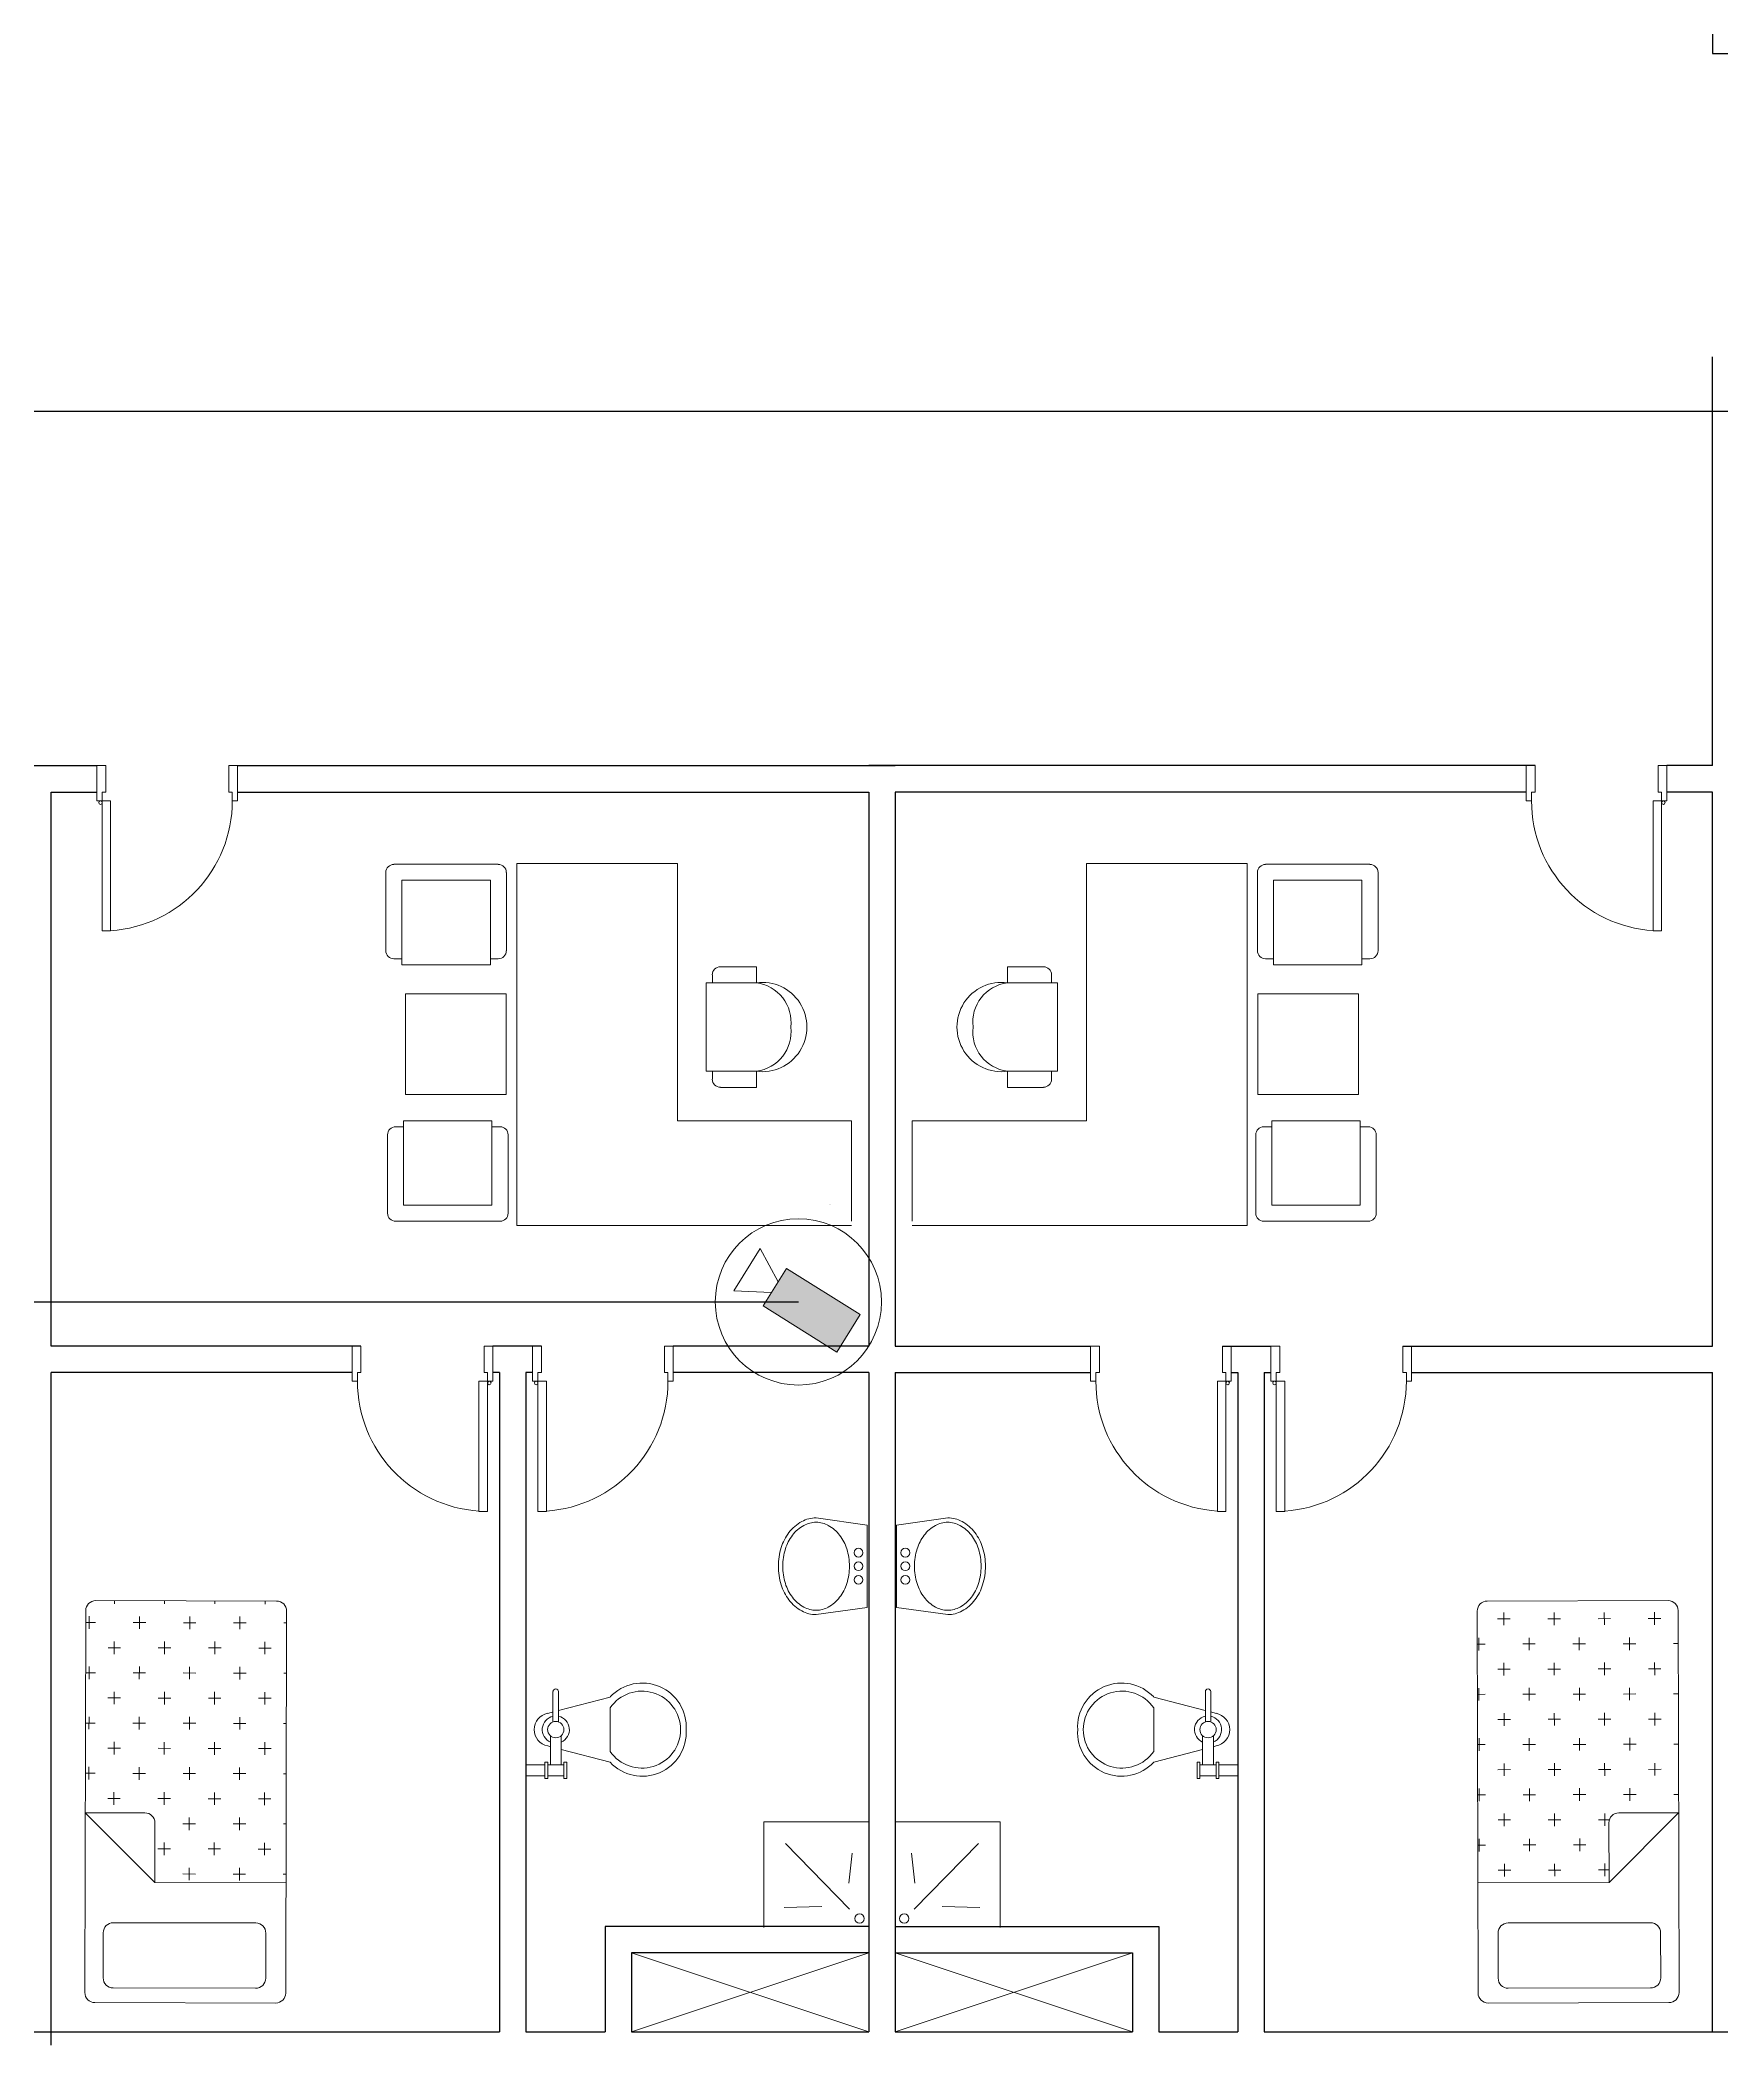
# Model space of a CAD drawing. Extents: x -59 to 582, y -1177 to 100.
# Drawn here: x 65.41 to 74.98, y -21.07 to -9.63 of the extents above; entities that cross this region are included whole.
import ezdxf

# ---------------------------------------------------------------- set-up
doc = ezdxf.new("R2010")
doc.units = 0
doc.header["$LTSCALE"] = 0.15
for name, color, linetype in [('0 CCTV', 252, 'Continuous'), ('0 sockets', 252, 'Continuous'), ('bound', 252, 'Continuous'), ('CCTV', 4, 'Continuous')]:
    doc.layers.add(name, color=color, linetype=linetype)
for name, color, linetype, lineweight in [('anal', 252, 'Continuous', 20), ('DOOR', 252, 'Continuous', 20), ('E-LT-CKT-NM', 7, 'Continuous', 30), ('FIXT', 252, 'Continuous', 9), ('FUR', 252, 'Continuous', 9), ('sofa', 252, 'Continuous', 9), ('T-CCTV', 7, 'Continuous', 0), ('wall', 252, 'Continuous', 30), ('WC', 252, 'Continuous', 9)]:
    doc.layers.add(name, color=color, linetype=linetype, lineweight=lineweight)
doc.styles.add('SDC-TEXT-ARB', font='sdc-arb.shx')

# ---------------------------------------------------------------- blocks, each defined once
blk = doc.blocks.new('A$C48FC3568')
at = {"layer": 'FUR'}
h = blk.add_hatch(dxfattribs=at)
h.set_pattern_fill('CROSS', color=256, scale=0.5, style=0)
h.set_pattern_definition([(0, (-34.60875, 58.23435), (0.125, -0.125), [0.0625, -0.1875]), (270, (-34.5775, 58.2656), (-0.125, -0.125), [0.0625, -0.1875])])
h.paths.add_polyline_path([(1.055, 0.703), (1.055, 1), (0.05, 1, 0.414214), (0, 0.95), (0, 0.05, 0.414214), (0.05, 0), (1.402, 0), (1.402, 0.653), (1.105, 0.653, -0.414214)])
for p, q in [((0, 0.95), (0, 0.05)), ((1.95, 1), (0.05, 1)), ((1.402, 0.653), (1.055, 1)), ((1.055, 1), (1.055, 0.703)), ((1.877, 0.909), (1.652, 0.909)), ((2, 0.05), (2, 0.95)), ((1.602, 0.859), (1.602, 0.15)), ((1.927, 0.15), (1.927, 0.859)), ((1.402, 0.653), (1.105, 0.653)), ((1.402, 0), (1.402, 0.653)), ((1.652, 0.1), (1.877, 0.1)), ((0.05, 0), (1.95, 0))]:
    blk.add_line(p, q, dxfattribs=at)
for centre, start, end in [((0.05, 0.95), 90, 180), ((1.652, 0.859), 90, 180), ((1.877, 0.859), 360, 90), ((1.95, 0.95), 360, 90), ((1.105, 0.703), 180, 270), ((1.652, 0.15), 180, 270), ((1.877, 0.15), 270, 0), ((0.05, 0.05), 180, 270), ((1.95, 0.05), 270, 360)]:
    blk.add_arc(centre, 0.05, start, end, dxfattribs=at)
blk = doc.blocks.new('ARCH')
at = {"layer": 'anal'}
for p, q in [((70.125, 368.325), (68.775, 367.875)), ((70.125, 367.875), (68.775, 368.325)), ((70.125, 368.325), (68.775, 367.875)), ((70.125, 367.875), (68.775, 368.325)), ((70.275, 367.875), (71.625, 368.325)), ((70.275, 368.325), (71.625, 367.875)), ((70.275, 367.875), (71.625, 368.325)), ((70.275, 368.325), (71.625, 367.875))]:
    blk.add_line(p, q, dxfattribs=at)
at = {"layer": 'bound', "color": 2}
blk.add_lwpolyline([(91.902, 377.348), (94.426, 377.348), (94.426, 312.722), (-14.994, 312.722), (-14.994, 377.09), (94.639, 377.09)], dxfattribs=at)
at = {"layer": 'DOOR'}
for points in [[(65.765, 374.875), (65.735, 374.875), (65.735, 375.075), (65.785, 375.075), (65.785, 374.925), (65.765, 374.925)], [(66.505, 374.875), (66.535, 374.875), (66.535, 375.075), (66.485, 375.075), (66.485, 374.925), (66.505, 374.925)], [(73.895, 374.875), (73.865, 374.875), (73.865, 375.075), (73.915, 375.075), (73.915, 374.925), (73.895, 374.925)], [(74.635, 374.875), (74.665, 374.875), (74.665, 375.075), (74.615, 375.075), (74.615, 374.925), (74.635, 374.925)], [(65.765, 374.875), (65.765, 374.135), (65.813, 374.135), (65.813, 374.875)], [(74.635, 374.875), (74.635, 374.135), (74.587, 374.135), (74.587, 374.875)], [(67.217, 371.575), (67.187, 371.575), (67.187, 371.775), (67.237, 371.775), (67.237, 371.625), (67.217, 371.625)], [(67.957, 371.575), (67.987, 371.575), (67.987, 371.775), (67.937, 371.775), (67.937, 371.625), (67.957, 371.625)], [(68.243, 371.575), (68.213, 371.575), (68.213, 371.775), (68.263, 371.775), (68.263, 371.625), (68.243, 371.625)], [(68.983, 371.575), (69.013, 371.575), (69.013, 371.775), (68.963, 371.775), (68.963, 371.625), (68.983, 371.625)], [(71.417, 371.575), (71.387, 371.575), (71.387, 371.775), (71.437, 371.775), (71.437, 371.625), (71.417, 371.625)], [(72.157, 371.575), (72.187, 371.575), (72.187, 371.775), (72.137, 371.775), (72.137, 371.625), (72.157, 371.625)], [(72.443, 371.575), (72.413, 371.575), (72.413, 371.775), (72.463, 371.775), (72.463, 371.625), (72.443, 371.625)], [(73.183, 371.575), (73.213, 371.575), (73.213, 371.775), (73.163, 371.775), (73.163, 371.625), (73.183, 371.625)], [(67.957, 371.575), (67.957, 370.835), (67.908, 370.835), (67.908, 371.575)], [(68.243, 371.575), (68.243, 370.835), (68.292, 370.835), (68.292, 371.575)], [(72.157, 371.575), (72.157, 370.835), (72.108, 370.835), (72.108, 371.575)], [(72.443, 371.575), (72.443, 370.835), (72.492, 370.835), (72.492, 371.575)]]:
    blk.add_lwpolyline(points, close=True, dxfattribs=at)
for centre in [(65.755, 374.865), (74.645, 374.865), (67.967, 371.565), (68.233, 371.565), (72.167, 371.565), (72.433, 371.565)]:
    blk.add_circle(centre, 0.01, dxfattribs=at)
for centre, start, end in [((65.765, 374.875), 273.7231, 0), ((74.635, 374.875), 180, 266.2769), ((67.957, 371.575), 180, 266.2769), ((68.243, 371.575), 273.7231, 0), ((72.157, 371.575), 180, 266.2769), ((72.443, 371.575), 273.7231, 0)]:
    blk.add_arc(centre, 0.74, start, end, dxfattribs=at)
at = {"layer": 'FIXT'}
for p, q in [((69.826, 370.798), (70.117, 370.757)), ((70.117, 370.289), (70.117, 370.757)), ((70.574, 370.798), (70.283, 370.757)), ((70.283, 370.289), (70.283, 370.757)), ((69.826, 370.248), (70.117, 370.289)), ((70.574, 370.248), (70.283, 370.289))]:
    blk.add_line(p, q, dxfattribs=at)
for centre in [(70.067, 370.6), (70.333, 370.6), (70.067, 370.523), (70.067, 370.446), (70.333, 370.523), (70.333, 370.446)]:
    blk.add_circle(centre, 0.025, dxfattribs=at)
for centre, radius, start, end in [((69.896, 370.544), 0.282, 142.7902, 162.5408), ((69.896, 370.544), 0.257, 142.7902, 162.5408), ((69.853, 370.577), 0.228, 118.613, 142.7902), ((69.853, 370.577), 0.203, 118.613, 142.7902), ((69.826, 370.627), 0.171, 90, 118.613), ((69.826, 370.627), 0.146, 90, 118.613), ((69.826, 370.627), 0.146, 61.387, 90), ((69.798, 370.577), 0.203, 37.2098, 61.387), ((69.755, 370.544), 0.257, 17.4592, 37.2098), ((70.645, 370.544), 0.257, 142.7902, 162.5408), ((70.602, 370.577), 0.203, 118.613, 142.7902), ((70.574, 370.627), 0.146, 90, 118.613), ((70.574, 370.627), 0.171, 61.387, 90), ((70.574, 370.627), 0.146, 61.387, 90), ((70.547, 370.577), 0.203, 37.2098, 61.387), ((70.547, 370.577), 0.228, 37.2098, 61.387), ((70.504, 370.544), 0.257, 17.4592, 37.2098), ((70.504, 370.544), 0.282, 17.4592, 37.2098), ((69.964, 370.523), 0.353, 162.5408, 180), ((69.964, 370.523), 0.328, 162.5408, 180), ((69.687, 370.523), 0.328, 360, 17.4592), ((70.713, 370.523), 0.328, 162.5408, 180), ((70.436, 370.523), 0.328, 0, 17.4592), ((70.436, 370.523), 0.353, 360, 17.4592), ((69.964, 370.523), 0.353, 180, 197.4592), ((69.964, 370.523), 0.328, 180, 197.4592), ((69.687, 370.523), 0.328, 342.5408, 0), ((70.713, 370.523), 0.328, 180, 197.4592), ((70.436, 370.523), 0.328, 342.5408, 360), ((70.436, 370.523), 0.353, 342.5408, 0), ((69.896, 370.502), 0.282, 197.4592, 217.2098), ((69.896, 370.502), 0.257, 197.4592, 217.2098), ((69.755, 370.502), 0.257, 322.7902, 342.5408), ((70.645, 370.502), 0.257, 197.4592, 217.2098), ((70.504, 370.502), 0.257, 322.7902, 342.5408), ((70.504, 370.502), 0.282, 322.7902, 342.5408), ((69.853, 370.469), 0.228, 217.2098, 241.387), ((69.853, 370.469), 0.203, 217.2098, 241.387), ((69.826, 370.419), 0.171, 241.387, 270), ((69.826, 370.419), 0.146, 241.387, 270), ((69.826, 370.419), 0.146, 270, 298.613), ((69.798, 370.469), 0.203, 298.613, 322.7902), ((70.602, 370.469), 0.203, 217.2098, 241.387), ((70.574, 370.419), 0.146, 241.387, 270), ((70.574, 370.419), 0.146, 270, 298.613), ((70.574, 370.419), 0.171, 270, 298.613), ((70.547, 370.469), 0.203, 298.613, 322.7902), ((70.547, 370.469), 0.228, 298.613, 322.7902)]:
    blk.add_arc(centre, radius, start, end, dxfattribs=at)
at = {"layer": 'FUR'}
for p, q in [((67.378, 374.468), (67.378, 374.023)), ((67.721, 374.514), (67.424, 374.514)), ((67.721, 374.514), (68.018, 374.514)), ((68.064, 374.468), (68.064, 374.023)), ((68.123, 372.461), (68.123, 374.518)), ((68.123, 374.518), (69.037, 374.518)), ((69.037, 373.056), (69.037, 374.518)), ((71.363, 373.056), (71.363, 374.518)), ((72.277, 374.518), (71.363, 374.518)), ((72.277, 372.461), (72.277, 374.518)), ((72.336, 374.468), (72.336, 374.023)), ((72.679, 374.514), (72.382, 374.514)), ((72.679, 374.514), (72.976, 374.514)), ((73.022, 374.468), (73.022, 374.023)), ((67.47, 374.423), (67.47, 373.943)), ((67.721, 374.423), (67.47, 374.423)), ((67.721, 374.423), (67.973, 374.423)), ((67.973, 374.423), (67.973, 373.943)), ((72.679, 374.423), (72.427, 374.423)), ((72.427, 374.423), (72.427, 373.943)), ((72.679, 374.423), (72.93, 374.423)), ((72.93, 374.423), (72.93, 373.943)), ((67.47, 373.977), (67.424, 373.977)), ((67.721, 373.943), (67.47, 373.943)), ((67.721, 373.943), (67.973, 373.943)), ((67.973, 373.977), (68.018, 373.977)), ((69.486, 373.932), (69.281, 373.932)), ((69.486, 373.932), (69.486, 373.841)), ((70.914, 373.932), (70.914, 373.841)), ((70.914, 373.932), (71.119, 373.932)), ((72.427, 373.977), (72.382, 373.977)), ((72.679, 373.943), (72.427, 373.943)), ((72.679, 373.943), (72.93, 373.943)), ((72.93, 373.977), (72.976, 373.977)), ((69.486, 373.841), (69.201, 373.841)), ((69.201, 373.589), (69.201, 373.841)), ((69.236, 373.841), (69.236, 373.886)), ((70.914, 373.841), (71.199, 373.841)), ((71.164, 373.841), (71.164, 373.886)), ((71.199, 373.589), (71.199, 373.841)), ((67.49, 373.777), (67.49, 373.206)), ((67.49, 373.777), (68.062, 373.777)), ((68.062, 373.777), (68.062, 373.206)), ((72.338, 373.777), (72.338, 373.206)), ((72.91, 373.777), (72.338, 373.777)), ((72.91, 373.777), (72.91, 373.206)), ((69.201, 373.589), (69.201, 373.338)), ((71.199, 373.589), (71.199, 373.338)), ((69.486, 373.338), (69.201, 373.338)), ((69.236, 373.338), (69.236, 373.292)), ((69.486, 373.338), (69.486, 373.246)), ((70.914, 373.338), (71.199, 373.338)), ((70.914, 373.338), (70.914, 373.246)), ((71.164, 373.338), (71.164, 373.292)), ((67.49, 373.206), (68.062, 373.206)), ((69.486, 373.246), (69.281, 373.246)), ((70.914, 373.246), (71.119, 373.246)), ((72.91, 373.206), (72.338, 373.206)), ((67.479, 373.022), (67.434, 373.022)), ((67.731, 373.056), (67.479, 373.056)), ((67.479, 372.576), (67.479, 373.056)), ((67.731, 373.056), (67.982, 373.056)), ((67.982, 372.576), (67.982, 373.056)), ((67.982, 373.022), (68.028, 373.022)), ((69.037, 373.056), (70.027, 373.056)), ((70.027, 372.485), (70.027, 373.056)), ((71.363, 373.056), (70.373, 373.056)), ((70.373, 372.485), (70.373, 373.056)), ((72.418, 373.022), (72.372, 373.022)), ((72.669, 373.056), (72.418, 373.056)), ((72.418, 372.576), (72.418, 373.056)), ((72.669, 373.056), (72.921, 373.056)), ((72.921, 372.576), (72.921, 373.056)), ((72.921, 373.022), (72.966, 373.022)), ((67.388, 372.53), (67.388, 372.976)), ((68.074, 372.53), (68.074, 372.976)), ((72.326, 372.53), (72.326, 372.976)), ((73.012, 372.53), (73.012, 372.976)), ((67.731, 372.576), (67.479, 372.576)), ((67.731, 372.576), (67.982, 372.576)), ((72.669, 372.576), (72.418, 372.576)), ((72.669, 372.576), (72.921, 372.576)), ((67.731, 372.485), (67.434, 372.485)), ((67.731, 372.485), (68.028, 372.485)), ((70.027, 372.461), (68.123, 372.461)), ((70.373, 372.461), (72.277, 372.461)), ((72.669, 372.485), (72.372, 372.485)), ((72.669, 372.485), (72.966, 372.485))]:
    blk.add_line(p, q, dxfattribs=at)
for centre, radius, start, end in [((67.424, 374.468), 0.0457, 90, 180), ((68.018, 374.468), 0.0457, 0, 90), ((72.382, 374.468), 0.0457, 90, 180), ((72.976, 374.468), 0.0457, 360, 90), ((67.424, 374.023), 0.0457, 180, 270), ((68.018, 374.023), 0.0457, 270, 0), ((72.382, 374.023), 0.0457, 180, 270), ((72.976, 374.023), 0.0457, 270, 360), ((69.281, 373.886), 0.0457, 90, 180), ((71.119, 373.886), 0.0457, 360, 90), ((69.519, 373.589), 0.254, 262.4334, 97.5666), ((69.458, 373.617), 0.225, 352.8823, 82.8823), ((70.881, 373.589), 0.254, 82.4334, 277.5666), ((70.942, 373.617), 0.225, 97.1177, 187.1177), ((69.458, 373.561), 0.225, 277.1177, 7.1177), ((70.942, 373.561), 0.225, 172.8823, 262.8823), ((69.281, 373.292), 0.0457, 180, 270), ((71.119, 373.292), 0.0457, 270, 360), ((67.434, 372.976), 0.0457, 90, 180), ((68.028, 372.976), 0.0457, 360, 90), ((72.372, 372.976), 0.0457, 90, 180), ((72.966, 372.976), 0.0457, 0, 90), ((67.434, 372.53), 0.0457, 180, 270), ((68.028, 372.53), 0.0457, 270, 360), ((72.372, 372.53), 0.0457, 180, 270), ((72.966, 372.53), 0.0457, 270, 0)]:
    blk.add_arc(centre, radius, start, end, dxfattribs=at)
at = {"layer": 'sofa'}
for p, q in [((69.528, 369.069), (70.127, 369.069)), ((69.528, 368.469), (69.528, 369.069)), ((70.872, 369.069), (70.273, 369.069)), ((70.872, 368.469), (70.872, 369.069)), ((70.016, 368.574), (69.651, 368.946)), ((70.012, 368.72), (70.031, 368.892)), ((70.388, 368.72), (70.369, 368.892)), ((70.384, 368.574), (70.749, 368.946)), ((69.644, 368.582), (69.858, 368.589)), ((70.756, 368.582), (70.542, 368.589))]:
    blk.add_line(p, q, dxfattribs=at)
for centre in [(70.073, 368.52), (70.327, 368.52)]:
    blk.add_circle(centre, 0.0268, dxfattribs=at)
at = {"layer": 'wall'}
for p, q in [((74.925, 383.475), (74.925, 379.125)), ((74.925, 379.125), (91.875, 379.125)), ((74.925, 375.075), (74.925, 377.4)), ((65.325, 375.075), (65.735, 375.075)), ((66.535, 375.075), (70.275, 375.075)), ((73.915, 375.075), (70.125, 375.075)), ((74.925, 375.075), (74.665, 375.075)), ((65.475, 374.925), (65.735, 374.925)), ((65.475, 371.775), (65.475, 374.925)), ((66.535, 374.925), (70.125, 374.925)), ((70.125, 374.925), (70.125, 371.775)), ((70.125, 374.925), (70.125, 371.775)), ((70.275, 374.925), (70.275, 371.775)), ((70.275, 374.925), (70.275, 371.775)), ((73.865, 374.925), (70.275, 374.925)), ((74.925, 374.925), (74.665, 374.925)), ((74.925, 371.775), (74.925, 374.925)), ((67.237, 371.775), (65.475, 371.775)), ((68.263, 371.775), (67.987, 371.775)), ((70.125, 371.775), (69.013, 371.775)), ((70.275, 371.775), (71.387, 371.775)), ((72.137, 371.775), (72.413, 371.775)), ((73.163, 371.775), (74.925, 371.775)), ((67.187, 371.625), (65.475, 371.625)), ((65.475, 367.8), (65.475, 371.625)), ((68.025, 371.625), (67.987, 371.625)), ((68.025, 371.625), (68.025, 367.875)), ((68.213, 371.625), (68.175, 371.625)), ((68.175, 371.625), (68.175, 367.875)), ((70.125, 371.625), (69.013, 371.625)), ((69.583, 371.625), (69.563, 371.625)), ((70.125, 371.625), (70.125, 368.475)), ((70.125, 371.625), (70.125, 367.875)), ((70.275, 371.625), (70.275, 368.475)), ((70.275, 371.625), (71.387, 371.625)), ((70.275, 371.625), (70.275, 367.875)), ((70.817, 371.625), (70.837, 371.625)), ((72.187, 371.625), (72.225, 371.625)), ((72.225, 371.625), (72.225, 367.875)), ((72.375, 371.625), (72.413, 371.625)), ((72.375, 371.625), (72.375, 367.875)), ((73.213, 371.625), (74.925, 371.625)), ((74.925, 367.875), (74.925, 371.625)), ((70.125, 368.475), (68.625, 368.475)), ((68.625, 368.475), (68.625, 367.875)), ((70.275, 368.475), (71.775, 368.475)), ((71.775, 368.475), (71.775, 367.875)), ((70.125, 368.325), (68.775, 368.325)), ((68.775, 368.325), (68.775, 367.875)), ((70.125, 368.325), (70.125, 367.875)), ((70.275, 368.325), (71.625, 368.325)), ((71.625, 368.325), (71.625, 367.875)), ((65.25, 367.875), (68.025, 367.875)), ((68.175, 367.875), (68.625, 367.875)), ((68.775, 367.875), (70.125, 367.875)), ((70.275, 367.875), (71.625, 367.875)), ((71.775, 367.875), (72.225, 367.875)), ((72.375, 367.875), (77.35, 367.875))]:
    blk.add_line(p, q, dxfattribs=at)
at = {"layer": 'WC'}
for p, q in [((68.329, 369.637), (68.329, 369.81)), ((68.36, 369.81), (68.36, 369.637)), ((68.361, 369.703), (68.654, 369.779)), ((72.039, 369.703), (71.746, 369.779)), ((72.04, 369.81), (72.04, 369.637)), ((72.071, 369.637), (72.071, 369.81)), ((68.299, 369.686), (68.33, 369.695)), ((68.654, 369.717), (68.654, 369.47)), ((71.746, 369.717), (71.746, 369.47)), ((72.101, 369.686), (72.07, 369.695)), ((68.314, 369.56), (68.314, 369.393)), ((68.376, 369.393), (68.376, 369.559)), ((72.024, 369.393), (72.024, 369.559)), ((72.086, 369.56), (72.086, 369.393)), ((68.299, 369.501), (68.314, 369.497)), ((68.376, 369.481), (68.654, 369.409)), ((72.024, 369.481), (71.746, 369.409)), ((72.101, 369.501), (72.086, 369.497)), ((68.175, 369.393), (68.283, 369.393)), ((68.283, 369.331), (68.175, 369.331)), ((68.283, 369.409), (68.299, 369.409)), ((68.283, 369.316), (68.283, 369.409)), ((68.299, 369.409), (68.299, 369.316)), ((68.299, 369.393), (68.391, 369.393)), ((68.391, 369.331), (68.299, 369.331)), ((68.391, 369.316), (68.391, 369.409)), ((68.391, 369.409), (68.407, 369.409)), ((68.407, 369.409), (68.407, 369.316)), ((72.009, 369.409), (71.993, 369.409)), ((71.993, 369.409), (71.993, 369.316)), ((72.009, 369.316), (72.009, 369.409)), ((72.101, 369.393), (72.009, 369.393)), ((72.009, 369.331), (72.101, 369.331)), ((72.101, 369.409), (72.101, 369.316)), ((72.117, 369.409), (72.101, 369.409)), ((72.117, 369.316), (72.117, 369.409)), ((72.225, 369.393), (72.117, 369.393)), ((72.117, 369.331), (72.225, 369.331)), ((68.299, 369.316), (68.283, 369.316)), ((68.407, 369.316), (68.391, 369.316)), ((71.993, 369.316), (72.009, 369.316)), ((72.101, 369.316), (72.117, 369.316))]:
    blk.add_line(p, q, dxfattribs=at)
for centre in [(68.345, 369.594), (72.055, 369.594)]:
    blk.add_circle(centre, 0.0463, dxfattribs=at)
for centre, radius, start, end in [((68.345, 369.81), 0.0154, 360, 180), ((68.837, 369.609), 0.25, 356.62, 136.9828), ((68.835, 369.593), 0.22, 0.3, 145.4946), ((71.563, 369.609), 0.25, 43.0172, 183.38), ((71.565, 369.593), 0.22, 34.5054, 179.7), ((72.055, 369.81), 0.0154, 0, 180), ((68.316, 369.594), 0.0942, 100.3889, 259.6111), ((68.345, 369.594), 0.0772, 101.423, 247.1495), ((68.345, 369.594), 0.0772, 293.4137, 78.1237), ((72.055, 369.594), 0.0772, 101.8763, 246.5863), ((72.055, 369.594), 0.0772, 292.8505, 78.577), ((72.084, 369.594), 0.0942, 280.3889, 79.6111), ((68.837, 369.579), 0.25, 223.0172, 3.38), ((68.835, 369.595), 0.22, 214.5054, 359.7), ((71.563, 369.579), 0.25, 176.62, 316.9828), ((71.565, 369.595), 0.22, 180.3, 325.4946)]:
    blk.add_arc(centre, radius, start, end, dxfattribs=at)
at = {"layer": 'FUR', "extrusion": (0, 0, -1), "xscale": 1.142857142856969, "yscale": 1.142857142856969, "zscale": -1.142857142857, "rotation": 270.1259017659578}
blk.add_blockref('A$C48FC3568', (-66.814, 370.325), dxfattribs=at)
at = {"layer": 'FUR', "xscale": 1.142857142856969, "yscale": 1.142857142856969, "zscale": 1.142857142856969, "rotation": 270.1259017659578}
blk.add_blockref('A$C48FC3568', (73.586, 370.325), dxfattribs=at)
blk = doc.blocks.new('LEGEND_dwg_CCTV DOME-1155345-TELECOMMUNICATION LEGEND_ GENERAL NOTES _SYMBOLS _ ABBREVIATIONS')
at = {"layer": 'T-CCTV'}
blk.add_hatch(color=256, dxfattribs=at).paths.add_polyline_path([(255, -95.2), (-120.1, -95.2), (-120.1, 95.2), (255, 95.2)], flags=0)
at = {"layer": 'T-CCTV', "flags": 128}
for points in [[(-120.1, 27.6), (-261.6, 107.6), (-261.6, -107.6), (-120.1, -27.6)], [(255, -95.2), (255, 95.2), (-120.1, 95.2), (-120.1, -95.2), (255, -95.2)]]:
    blk.add_lwpolyline(points, dxfattribs=at)
at = {"layer": 'T-CCTV'}
blk.add_circle((0, 0), 358.2, dxfattribs=at)
blk = doc.blocks.new('ID CAMERA')
at = {"layer": 'CCTV', "color": 6, "xscale": 1.150579243575653, "yscale": 1.150579243575653, "zscale": 1.150579243575653}
blk.add_blockref('LEGEND_dwg_CCTV DOME-1155345-TELECOMMUNICATION LEGEND_ GENERAL NOTES _SYMBOLS _ ABBREVIATIONS', (0, 0), dxfattribs=at)
at = {"layer": 'E-LT-CKT-NM', "color": 1, "style": 'SDC-TEXT-ARB'}
blk.add_attdef('ID', (-127.3, 492.1), '', height=326.1, dxfattribs=at)
blk = doc.blocks.new('EE')
at = {"layer": '0 sockets'}
h = blk.add_hatch(color=6, dxfattribs=at)
h.dxf.hatch_style = 1
h.paths.add_polyline_path([(582.394, 81.841), (-59.115, 81.841), (-59.115, -114.582), (582.394, -114.582)])
h.paths.add_polyline_path([(577.394, 76.841), (577.394, -109.582), (-54.115, -109.582), (-54.115, 76.841)], flags=16)
h.paths.add_polyline_path([(408.026, -15.139, -1), (406.517, -15.139, -1)], flags=0)
h.paths.add_polyline_path([(457.783, -31.119, 0.414214), (457.683, -31.019), (444.311, -31.019, 0.414214), (444.211, -31.119), (444.211, -48.447), (415.834, -48.447), (415.834, -19.483), (417.425, -19.483, 0.414214), (417.525, -19.383), (417.525, -15.239, 0.414214), (417.425, -15.139), (407.274, -15.139), (407.271, -15.893), (407.271, -15.139), (417.525, -15.139), (417.525, -19.483), (415.934, -19.483, 0.414214), (415.834, -19.583), (415.834, -48.347, 0.414214), (415.934, -48.447), (444.111, -48.447, 0.414214), (444.211, -48.347), (444.211, -31.019), (457.783, -31.019)], flags=0)
h.paths.add_polyline_path([(244.611, -46.068), (244.611, -46.014), (244.523, -46.014, -0.279526)], flags=0)
h.paths.add_polyline_path([(404.69, 26.947), (525.035, 26.947), (525.035, 46.285), (404.69, 46.285)], flags=8)
h.paths.add_polyline_path([(202.644, 24.078), (289.319, 24.078), (289.319, 38.411), (202.644, 38.411)], flags=8)
h.paths.add_polyline_path([(30.92, 26.429), (112.59, 26.429), (112.59, 40.761), (30.92, 40.761)], flags=8)
h.paths.add_polyline_path([(441.881, -10.206), (442.216, -10.206), (442.216, -9.756), (441.881, -9.756)], flags=8)
h.paths.add_polyline_path([(422.272, -10.246), (422.622, -10.246), (422.622, -9.796), (422.272, -9.796)], flags=8)
h.paths.add_polyline_path([(406.509, -14.41), (406.859, -14.41), (406.859, -13.96), (406.509, -13.96)], flags=8)
h.paths.add_polyline_path([(406.21, -35.713), (406.546, -35.713), (406.546, -35.263), (406.21, -35.263)], flags=8)
h.paths.add_polyline_path([(422.841, -60.607), (423.191, -60.607), (423.191, -60.157), (422.841, -60.157)], flags=8)
h.paths.add_polyline_path([(442.391, -60.84), (442.755, -60.84), (442.755, -60.39), (442.391, -60.39)], flags=8)
h.paths.add_polyline_path([(456.844, -54.1), (457.194, -54.1), (457.194, -53.65), (456.844, -53.65)], flags=8)
h.paths.add_polyline_path([(470.858, -50.81), (471.208, -50.81), (471.208, -50.36), (470.858, -50.36)], flags=8)
h.paths.add_polyline_path([(490.123, -50.756), (490.345, -50.756), (490.345, -50.306), (490.123, -50.306)], flags=8)
h.paths.add_polyline_path([(225.509, -20.343), (226.134, -20.343), (226.134, -20.118), (225.509, -20.118)], flags=8)
h.paths.add_polyline_path([(233.7, -19.938), (234.325, -19.938), (234.325, -19.713), (233.7, -19.713)], flags=8)
h.paths.add_polyline_path([(241.875, -19.552), (242.5, -19.552), (242.5, -19.327), (241.875, -19.327)], flags=8)
h.paths.add_polyline_path([(245.171, -24.632), (245.796, -24.632), (245.796, -24.407), (245.171, -24.407)], flags=8)
h.paths.add_polyline_path([(247.813, -19.255), (248.438, -19.255), (248.438, -19.03), (247.813, -19.03)], flags=8)
h.paths.add_polyline_path([(249.648, -13.387), (250.273, -13.387), (250.273, -13.162), (249.648, -13.162)], flags=8)
h.paths.add_polyline_path([(257.323, -15.794), (257.948, -15.794), (257.948, -15.569), (257.323, -15.569)], flags=8)
h.paths.add_polyline_path([(257.582, -13.183), (258.157, -13.183), (258.157, -12.958), (257.582, -12.958)], flags=8)
h.paths.add_polyline_path([(264.064, -13.101), (264.664, -13.101), (264.664, -12.876), (264.064, -12.876)], flags=8)
h.paths.add_polyline_path([(288.789, -40.902), (289.364, -40.902), (289.364, -40.677), (288.789, -40.677)], flags=8)
h.paths.add_polyline_path([(280.687, -41.005), (281.262, -41.005), (281.262, -40.78), (280.687, -40.78)], flags=8)
h.paths.add_polyline_path([(270.864, -40.875), (271.439, -40.875), (271.439, -40.65), (270.864, -40.65)], flags=8)
h.paths.add_polyline_path([(261.434, -40.771), (262.009, -40.771), (262.009, -40.546), (261.434, -40.546)], flags=8)
h.paths.add_polyline_path([(254.764, -40.853), (255.339, -40.853), (255.339, -40.628), (254.764, -40.628)], flags=8)
h.paths.add_polyline_path([(247.008, -40.845), (247.583, -40.845), (247.583, -40.62), (247.008, -40.62)], flags=8)
h.paths.add_polyline_path([(245.852, -36.479), (246.427, -36.479), (246.427, -36.254), (245.852, -36.254)], flags=8)
h.paths.add_polyline_path([(243.934, -41.639), (244.509, -41.639), (244.509, -41.414), (243.934, -41.414)], flags=8)
h.paths.add_polyline_path([(245.534, -46.587), (246.059, -46.587), (246.059, -46.362), (245.534, -46.362)], flags=8)
h.paths.add_polyline_path([(245.361, -51.832), (245.911, -51.832), (245.911, -51.607), (245.361, -51.607)], flags=8)
h.paths.add_polyline_path([(239.721, -52.272), (240.321, -52.272), (240.321, -52.047), (239.721, -52.047)], flags=8)
h.paths.add_polyline_path([(232.069, -52.917), (232.669, -52.917), (232.669, -52.692), (232.069, -52.692)], flags=8)
h.paths.add_polyline_path([(225.559, -53.646), (226.159, -53.646), (226.159, -53.421), (225.559, -53.421)], flags=8)
h.paths.add_polyline_path([(227.614, -48.128), (228.214, -48.128), (228.214, -47.903), (227.614, -47.903)], flags=8)
h.paths.add_polyline_path([(219.528, -49.489), (220.128, -49.489), (220.128, -49.264), (219.528, -49.264)], flags=8)
h.paths.add_polyline_path([(217.77, -44.284), (218.37, -44.284), (218.37, -44.059), (217.77, -44.059)], flags=8)
h.paths.add_polyline_path([(216.443, -34.713), (217.043, -34.713), (217.043, -34.488), (216.443, -34.488)], flags=8)
h.paths.add_polyline_path([(216.799, -27.091), (217.399, -27.091), (217.399, -26.866), (216.799, -26.866)], flags=8)
h.paths.add_polyline_path([(216.729, -21.755), (217.279, -21.755), (217.279, -21.53), (216.729, -21.53)], flags=8)
h.paths.add_polyline_path([(84.862, -42.445), (85.387, -42.445), (85.387, -42.22), (84.862, -42.22)], flags=8)
h.paths.add_polyline_path([(82.46, -48.761), (83.01, -48.761), (83.01, -48.536), (82.46, -48.536)], flags=8)
h.paths.add_polyline_path([(78.417, -48.71), (78.942, -48.71), (78.942, -48.485), (78.417, -48.485)], flags=8)
h.paths.add_polyline_path([(75.547, -42.452), (76.072, -42.452), (76.072, -42.227), (75.547, -42.227)], flags=8)
h.paths.add_polyline_path([(74.019, -42.418), (74.544, -42.418), (74.544, -42.193), (74.019, -42.193)], flags=8)
h.paths.add_polyline_path([(72.86, -48.761), (73.385, -48.761), (73.385, -48.536), (72.86, -48.536)], flags=8)
h.paths.add_polyline_path([(68.651, -48.707), (69.176, -48.707), (69.176, -48.482), (68.651, -48.482)], flags=8)
h.paths.add_polyline_path([(69.271, -42.456), (69.796, -42.456), (69.796, -42.231), (69.271, -42.231)], flags=8)
h.paths.add_polyline_path([(65.66, -42.443), (66.185, -42.443), (66.185, -42.218), (65.66, -42.218)], flags=8)
h.paths.add_polyline_path([(63.354, -48.708), (63.879, -48.708), (63.879, -48.483), (63.354, -48.483)], flags=8)
h.paths.add_polyline_path([(58.957, -48.718), (59.432, -48.718), (59.432, -48.493), (58.957, -48.493)], flags=8)
h.paths.add_polyline_path([(56.584, -43.041), (57.084, -43.041), (57.084, -42.816), (56.584, -42.816)], flags=8)
h.paths.add_polyline_path([(55.215, -39.312), (55.765, -39.312), (55.765, -39.087), (55.215, -39.087)], flags=8)
h.paths.add_polyline_path([(47.25, -39.118), (47.8, -39.118), (47.8, -38.893), (47.25, -38.893)], flags=8)
h.paths.add_polyline_path([(36.681, -56.177), (37.231, -56.177), (37.231, -55.952), (36.681, -55.952)], flags=8)
h.paths.add_polyline_path([(28.093, -56.08), (28.643, -56.08), (28.643, -55.855), (28.093, -55.855)], flags=8)
h.paths.add_polyline_path([(11.224, -49.617), (11.774, -49.617), (11.774, -49.392), (11.224, -49.392)], flags=8)
h.paths.add_polyline_path([(15.154, -39.272), (15.704, -39.272), (15.704, -39.047), (15.154, -39.047)], flags=8)
h.paths.add_polyline_path([(15.215, -30.394), (15.765, -30.394), (15.765, -30.169), (15.215, -30.169)], flags=8)
h.paths.add_polyline_path([(12.584, -22.24), (13.134, -22.24), (13.134, -22.015), (12.584, -22.015)], flags=8)
h.paths.add_polyline_path([(13.44, -29.574), (13.94, -29.574), (13.94, -29.349), (13.44, -29.349)], flags=8)

msp = doc.modelspace()

# ---------------------------------------------------------------- linework, layer by layer
at = {"layer": '0 sockets', "color": 6}
msp.add_lwpolyline([(58.283, -35.012), (58.283, -30.691, 0.414214), (58.183, -30.591), (43.919, -30.591, 0.414214), (43.819, -30.691), (43.819, -48.382, -0.414214), (43.719, -48.482), (16.101, -48.482, -0.414214), (16.001, -48.382), (16.001, -19.881, -0.414214), (16.101, -19.781), (64.025, -19.781, 0.414214), (64.125, -19.681), (64.125, -16.904, -0.414214), (64.225, -16.804), (69.725, -16.804)], format="xyb", dxfattribs=at)

# ---------------------------------------------------------------- block references
at = {"layer": '0 CCTV', "color": 2}
ref = msp.add_blockref('ID CAMERA', (69.725, -16.804), dxfattribs=dict(at, xscale=0.001147, yscale=0.001147, zscale=0.001147, rotation=327.9637170806957))
ref.add_attrib('ID', 'ID', (69.901, -16.249), dxfattribs={"layer": 'E-LT-CKT-NM', "color": 1, "height": 0.00374, "rotation": 327.9637, "style": 'SDC-TEXT-ARB'})
at = {"layer": '0 sockets', "color": 3}
for name, p in [('EE', (0, 0)), ('ARCH', (0, -388.83))]:
    msp.add_blockref(name, p, dxfattribs=at)

doc.saveas('drawing.dxf')
